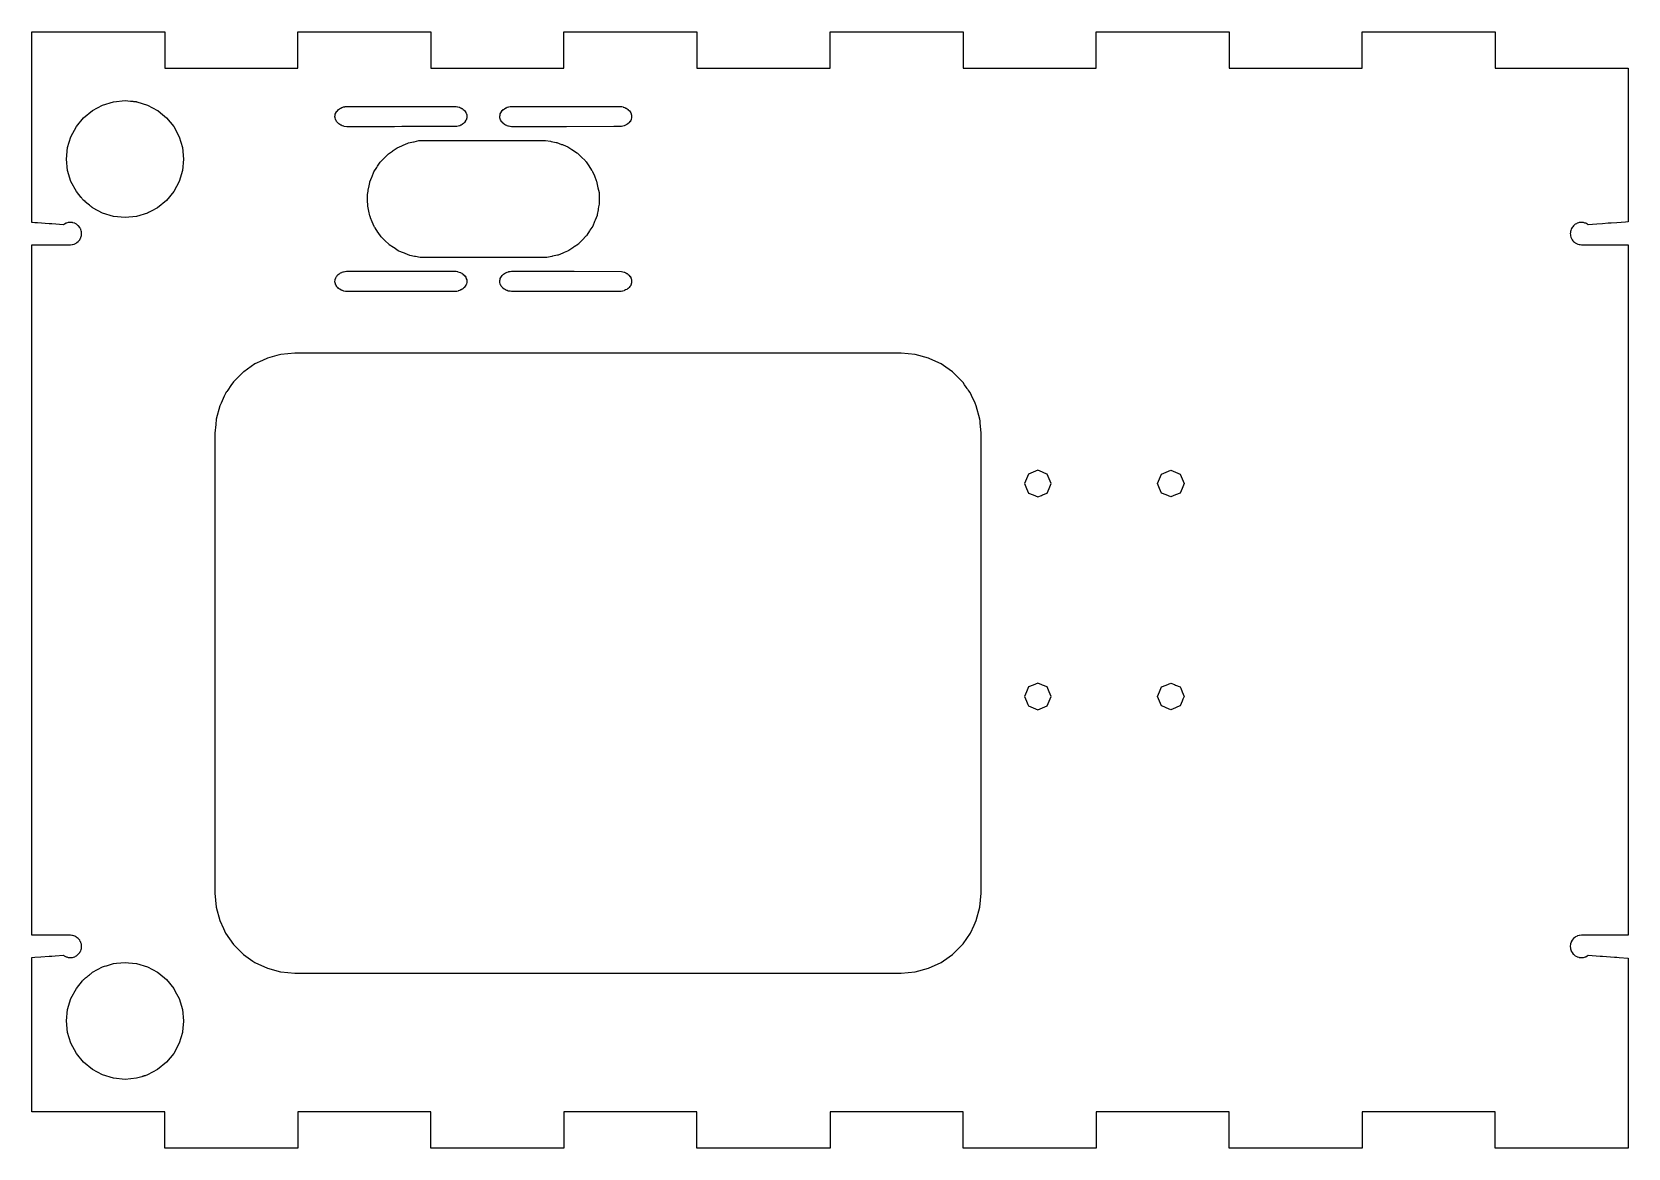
# Model space of a CAD drawing. Header units: millimetres. Extents: x 0 to 300, y 0 to 210.
import ezdxf

# ---------------------------------------------------------------- set-up
doc = ezdxf.new("R2010")
doc.units = ezdxf.units.MM

msp = doc.modelspace()

# ---------------------------------------------------------------- linework, layer by layer
msp.add_line((70.998111, 195.933108), (72.113112, 195.931979))
for points in [[(1.436111, 40.146108), (0.141111, 40.146108), (0.141111, 169.936109), (4.879111, 169.936109), (7.316111, 169.941104), (7.372111, 169.936112), (7.712111, 169.969109), (7.782111, 169.976108), (8.108111, 170.075109), (8.176111, 170.095119), (8.477111, 170.256109), (8.539111, 170.289107), (8.593111, 170.334107), (8.857111, 170.551108), (8.901111, 170.605108), (9.118111, 170.869107), (9.279111, 171.170109), (9.312111, 171.232107), (9.411111, 171.559107), (9.432111, 171.626109), (9.465111, 171.966108), (9.472111, 172.036108), (9.438111, 172.375107), (9.432111, 172.445107), (9.411111, 172.513108), (9.312111, 172.839109), (9.279111, 172.901107), (9.118111, 173.202109), (8.901111, 173.466108), (8.857111, 173.520108), (8.593111, 173.737109), (8.539111, 173.782109), (8.238111, 173.943108), (8.176111, 173.976109), (7.849111, 174.075107), (7.782111, 174.095116), (7.442111, 174.129107), (7.372111, 174.136106), (7.032111, 174.102107), (6.962111, 174.095108), (6.636111, 173.996107), (6.568111, 173.976097), (6.267111, 173.815107), (6.205111, 173.782109), (6.120111, 173.712107), (6.102111, 173.697121), (3.866111, 173.857107), (3.405111, 173.890107), (1.169111, 174.050107), (0.708111, 174.083108), (0.247111, 174.116108), (0.141111, 174.123107), (0.141111, 209.941107), (25.141111, 209.941107), (25.141111, 203.139107), (50.14111, 203.139107), (50.14111, 209.941107), (75.141111, 209.941107), (75.141111, 203.139107), (100.141112, 203.139107), (100.141112, 209.941107), (125.14111, 209.941107), (125.14111, 203.139107), (150.141111, 203.139107), (150.141111, 209.941107), (175.141111, 209.941107), (175.141111, 203.139107), (200.141112, 203.139107), (200.141112, 209.941107), (225.14111, 209.941107), (225.14111, 203.139107), (250.141111, 203.139107), (250.141111, 209.941107), (275.141112, 209.941107), (275.141112, 203.139107), (300.141101, 203.139107), (300.141101, 174.230109), (299.641116, 174.195108), (298.036119, 174.080108), (296.9431, 174.002107), (296.38811, 173.962108), (295.339118, 173.887107), (294.2461, 173.809107), (292.642118, 173.695109), (292.600123, 173.729108), (292.539107, 173.779109), (292.392097, 173.858109), (292.176113, 173.973109), (292.016121, 174.022108), (291.782102, 174.093107), (291.616099, 174.109109), (291.372118, 174.133098), (291.206115, 174.117107), (290.962106, 174.093118), (290.803102, 174.044107), (290.568123, 173.973109), (290.421114, 173.895108), (290.205112, 173.779109), (290.076111, 173.673109), (289.88711, 173.518107), (289.732111, 173.329109), (289.626111, 173.200108), (289.510112, 172.984109), (289.432111, 172.837108), (289.36111, 172.602107), (289.31211, 172.443109), (289.288122, 172.199108), (289.272108, 172.033108), (289.2961, 171.789107), (289.312113, 171.623106), (289.383112, 171.389107), (289.432111, 171.229107), (289.510112, 171.082109), (289.626111, 170.866107), (289.78111, 170.677109), (289.88711, 170.548108), (290.076111, 170.393109), (290.205112, 170.287109), (290.352111, 170.208109), (290.568123, 170.093109), (290.728115, 170.044107), (290.962106, 169.973108), (291.128109, 169.957106), (291.372118, 169.93312), (291.394131, 169.935084), (291.427123, 169.938099), (293.177099, 169.933112), (300.141101, 169.933109), (300.141101, 40.149108), (291.428111, 40.149108), (291.382109, 40.147979)], [(19.787111, 196.830109), (19.832111, 196.81611), (19.877111, 196.802109), (21.850111, 196.204109), (23.752111, 195.187107), (23.806111, 195.143108), (24.299111, 194.739107), (25.419111, 193.819108), (26.787111, 192.152109), (27.804111, 190.251108), (28.430111, 188.187107), (28.641111, 186.041109), (28.430111, 183.895108), (27.804111, 181.832109), (26.787111, 179.930109), (25.419111, 178.263107), (23.752111, 176.895108), (22.528111, 176.240107), (22.041111, 175.980107), (22.028112, 175.973108), (21.850111, 175.878109), (19.787111, 175.252109), (17.641111, 175.041108), (15.495111, 175.252109), (13.431111, 175.878109), (11.630111, 176.841107), (11.605112, 176.855106), (11.524111, 176.900109), (11.509111, 176.912103), (11.395111, 177.006109), (11.371111, 177.025102), (11.339111, 177.0511), (11.184111, 177.179108), (11.145111, 177.211109), (10.954111, 177.367108), (10.738111, 177.545108), (10.693111, 177.582107), (10.459111, 177.774109), (10.411111, 177.813109), (10.170111, 178.011108), (10.120111, 178.052109), (9.883111, 178.246108), (9.863111, 178.263098), (9.838111, 178.293107), (9.642111, 178.531108), (9.602111, 178.580107), (9.429111, 178.792107), (9.393111, 178.835109), (8.495111, 179.930109), (7.478111, 181.832109), (6.852111, 183.895108), (6.641111, 186.041109), (6.852111, 188.187107), (7.478111, 190.251108), (8.495111, 192.152109), (9.863111, 193.819108), (11.530111, 195.187107), (13.431111, 196.204109), (15.495111, 196.830109), (17.641111, 197.041106), (18.678111, 196.939109), (18.70011, 196.937133), (18.810111, 196.926101), (18.83511, 196.924134), (18.956111, 196.912114), (18.982112, 196.909117), (19.109111, 196.896098), (19.136111, 196.894134), (19.263111, 196.881098), (19.289112, 196.879134), (19.411111, 196.867114), (19.435111, 196.864116), (19.547111, 196.853101), (19.644111, 196.844104), (19.664112, 196.842131), (19.743111, 196.834094), (19.771111, 196.831116), (19.787111, 196.829979)], [(69.68111, 192.133099), (68.292111, 192.130107), (59.381111, 192.113109), (59.341112, 192.11912), (58.829112, 192.191109), (58.78911, 192.19712), (58.752111, 192.21012), (58.515112, 192.296107), (58.47811, 192.309118), (58.241111, 192.395108), (58.209113, 192.415117), (58.005111, 192.545109), (57.802111, 192.676108), (57.771112, 192.696118), (57.746107, 192.722102), (57.591111, 192.889107), (57.566106, 192.915099), (57.411112, 193.081108), (57.39511, 193.111108), (57.29511, 193.304109), (57.279108, 193.334109), (57.181112, 193.526108), (57.175101, 193.558109), (57.139112, 193.765108), (57.133101, 193.797109), (57.095111, 194.003108), (57.099118, 194.035107), (57.12911, 194.241109), (57.133118, 194.274107), (57.163112, 194.481108), (57.254112, 194.675108), (57.269098, 194.705108), (57.360112, 194.901109), (57.375126, 194.931109), (57.398113, 194.958117), (57.54911, 195.128108), (57.69811, 195.298108), (57.721111, 195.325116), (57.75211, 195.346105), (57.951111, 195.481109), (58.14811, 195.616107), (58.179112, 195.637105), (58.412112, 195.728107), (58.449112, 195.742105), (58.682111, 195.834107), (58.719111, 195.848105), (58.975112, 195.891107), (59.015111, 195.897119), (59.269111, 195.939108), (59.30911, 195.945119), (68.220111, 195.936105), (69.609112, 195.934132), (70.998111, 195.932978)], [(72.113112, 195.932109), (79.909111, 195.923106), (80.158111, 195.862109), (80.197111, 195.853106), (80.44611, 195.790109), (80.48511, 195.781106), (80.70611, 195.673108), (80.741111, 195.656118), (80.962111, 195.547107), (80.997112, 195.529101), (81.178112, 195.380107), (81.207111, 195.357106), (81.387112, 195.207108), (81.415109, 195.184107), (81.545111, 195.003106), (81.565121, 194.974108), (81.693112, 194.793108), (81.713121, 194.765111), (81.78211, 194.564107), (81.793117, 194.533108), (81.860111, 194.332109), (81.871118, 194.301107), (81.876107, 194.093109), (81.877239, 194.061108)], [(99.20511, 192.128118), (93.885112, 192.121119), (93.867106, 192.121116), (90.293111, 192.117108), (90.253112, 192.123119), (89.999112, 192.165108), (89.959113, 192.171119), (89.70511, 192.214107), (89.66811, 192.228106), (89.433112, 192.318109), (89.39611, 192.333095), (89.16311, 192.424109), (88.965112, 192.560109), (88.935112, 192.581106), (88.904112, 192.602107), (88.705112, 192.736108), (88.681123, 192.762101), (88.53111, 192.933108), (88.507122, 192.959101), (88.357112, 193.128107), (88.342098, 193.158107), (88.251112, 193.353108), (88.236098, 193.384108), (88.143111, 193.579109), (88.138116, 193.611107), (88.109112, 193.817107), (88.104117, 193.850107), (88.075113, 194.056107), (88.080108, 194.088108), (88.11711, 194.294108), (88.122106, 194.326109), (88.159111, 194.533108), (88.257112, 194.725109), (88.273114, 194.755106), (88.37111, 194.949109), (88.387112, 194.979109), (88.542111, 195.145107), (88.567116, 195.171099), (88.72211, 195.339109), (88.747115, 195.365102), (88.94911, 195.495107), (88.981111, 195.515117), (89.183112, 195.645108), (89.21511, 195.665118), (89.252112, 195.679105), (89.489111, 195.766108), (89.72611, 195.852107), (89.763112, 195.865118), (90.01911, 195.901109), (90.059112, 195.907121), (90.31511, 195.943107), (90.35511, 195.949118), (95.977112, 195.939116), (99.265111, 195.933096), (100.655112, 195.931132), (102.044111, 195.929131), (110.955111, 195.914123), (110.993112, 195.903102), (111.241112, 195.835109), (111.279111, 195.825118), (111.525112, 195.758107), (111.559112, 195.741118), (111.777111, 195.627108), (111.811111, 195.609102), (112.02911, 195.496106), (112.205113, 195.342109), (112.233109, 195.31812), (112.40711, 195.165108), (112.435107, 195.141119), (112.454103, 195.112109), (112.57711, 194.928109), (112.700111, 194.744108), (112.719104, 194.715107), (112.77911, 194.513107), (112.789101, 194.482107), (112.851111, 194.279108), (112.861102, 194.248108), (112.857102, 194.040108), (112.857111, 194.008107), (112.853103, 193.799107), (112.853112, 193.766107), (112.78511, 193.566107), (112.77512, 193.534109), (112.764105, 193.503107), (112.695113, 193.302108), (112.567111, 193.121108), (112.547101, 193.093111), (112.419111, 192.911109), (112.399101, 192.883112), (112.219111, 192.734108), (112.191114, 192.710119), (112.162111, 192.687106), (111.98111, 192.538107), (111.946112, 192.520101), (111.725112, 192.411107), (111.690111, 192.394117), (111.469111, 192.285109), (111.430111, 192.275118), (111.181112, 192.213108), (110.933112, 192.150108), (110.895111, 192.141105), (109.505112, 192.139132), (100.595111, 192.129116), (99.20511, 192.127979)], [(81.881111, 193.821109), (81.820112, 193.617107), (81.811109, 193.585109), (81.801121, 193.554107), (81.741112, 193.352106), (81.722118, 193.323108), (81.599112, 193.139108), (81.580118, 193.110107), (81.45911, 192.926109), (81.431113, 192.90212), (81.255111, 192.749108), (81.227115, 192.725119), (81.053111, 192.571107), (81.019111, 192.553107), (80.801112, 192.438107), (80.767112, 192.421117), (80.551111, 192.307108), (80.51211, 192.296101), (80.265112, 192.229108), (80.226112, 192.218101), (79.981112, 192.152109), (78.59211, 192.149117), (70.601112, 192.134095), (69.68111, 192.13298)], [(81.877112, 194.061108), (81.880104, 193.853107), (81.881241, 193.821109)], [(63.23411, 178.568107), (63.222116, 179.505107), (63.249119, 179.649108), (63.42211, 180.569108), (63.449118, 180.713109), (63.622112, 181.636108), (63.677112, 181.771109), (64.027112, 182.640108), (64.08111, 182.776108), (64.431111, 183.646109), (64.942111, 184.431107), (65.022112, 184.553109), (65.102111, 184.676107), (65.613111, 185.461108), (66.27011, 186.130108), (66.372111, 186.235108), (66.474112, 186.339107), (67.12911, 187.011109), (67.90311, 187.539108), (68.023111, 187.621107), (68.797111, 188.152108), (68.918111, 188.234108), (69.07611, 188.302107), (69.78111, 188.603108), (69.915112, 188.660108), (70.777112, 189.028109), (70.911111, 189.086109), (71.82811, 189.277108), (71.971112, 189.307108), (72.890112, 189.501108), (73.033111, 189.531108), (83.271112, 189.542115), (84.866111, 189.544082), (86.462111, 189.545236)], [(86.462111, 189.545106), (92.455111, 189.551118), (92.477096, 189.551109), (96.700112, 189.554101), (97.62111, 189.381107), (97.764112, 189.354098), (98.68511, 189.181108), (98.829111, 189.154099), (99.699112, 188.805109), (99.835112, 188.750109), (99.971112, 188.696109), (100.84111, 188.348109), (101.626111, 187.835108), (101.748111, 187.755109), (102.533112, 187.243107), (102.656113, 187.164108), (103.325112, 186.507108), (103.43011, 186.405108), (104.099112, 185.750109), (104.20411, 185.648109), (104.286112, 185.527109), (104.816112, 184.753109), (105.345112, 183.980108), (105.427111, 183.859108), (105.484112, 183.725109), (105.853112, 182.864108), (106.221113, 182.001109), (106.27811, 181.866108), (106.47211, 180.949109), (106.53211, 180.663107), (106.72611, 179.746108), (106.735113, 178.809108), (106.736242, 178.663109)], [(85.10511, 167.541109), (83.50911, 167.539133), (80.416112, 167.536117), (80.35811, 167.536108), (73.272111, 167.530108), (73.12811, 167.557117), (72.207112, 167.730108), (72.06411, 167.757116), (71.143111, 167.930107), (70.273111, 168.279109), (70.137111, 168.334108), (70.001111, 168.388109), (69.13111, 168.738107), (69.008112, 168.818108), (68.223111, 169.329108), (68.101112, 169.409107), (67.31611, 169.921109), (67.212112, 170.023107), (66.54211, 170.679107), (66.438111, 170.782107), (65.76811, 171.436109), (65.238111, 172.210109), (65.155112, 172.331109), (64.627111, 173.104107), (64.545112, 173.225107), (64.487112, 173.359109), (64.119111, 174.221109), (63.784111, 175.006107), (63.75111, 175.084108), (63.693111, 175.218107), (63.663111, 175.361109), (63.47011, 176.278108), (63.276111, 177.195107), (63.24611, 177.338106), (63.237107, 178.275107), (63.235135, 178.422108), (63.233983, 178.568107)], [(106.74711, 177.579107), (106.657112, 177.093106), (106.576111, 176.658109), (106.549103, 176.515107), (106.376112, 175.592108), (106.349103, 175.448109), (106.00011, 174.580107), (105.945111, 174.444107), (105.89111, 174.308109), (105.541112, 173.438109), (105.02911, 172.653107), (104.950111, 172.531108), (104.436111, 171.746107), (104.356112, 171.623106), (104.254111, 171.519107), (103.59911, 170.847108), (102.943113, 170.178109), (102.841112, 170.073108), (102.067112, 169.545107), (101.946112, 169.463107), (101.826111, 169.380109), (101.052111, 168.850109), (100.82911, 168.755108), (100.19111, 168.482108), (100.056112, 168.424109), (99.92211, 168.367109), (99.061112, 167.999108), (98.91811, 167.969108), (97.99911, 167.777109), (97.856111, 167.747109), (96.939112, 167.553109), (86.701111, 167.542102), (85.10511, 167.540979)], [(106.736112, 178.663109), (106.746102, 177.725106), (106.74724, 177.579107)], [(76.886111, 161.167101), (76.859102, 161.167101), (69.68711, 161.15409), (60.77611, 161.136093), (59.387111, 161.133107), (59.347112, 161.139118), (59.091111, 161.175107), (59.051111, 161.180102), (58.79511, 161.215106), (58.758111, 161.228117), (58.519111, 161.312109), (58.482112, 161.326107), (58.35711, 161.371108), (58.24511, 161.412109), (58.213112, 161.432118), (58.00911, 161.562107), (57.977112, 161.582117), (57.775111, 161.711109), (57.617112, 161.877107), (57.593123, 161.903099), (57.568107, 161.9291), (57.411112, 162.095106), (57.39511, 162.125107), (57.29511, 162.317108), (57.279108, 162.347108), (57.179112, 162.540109), (57.1731, 162.572107), (57.137111, 162.778107), (57.09911, 162.983107), (57.093099, 163.015108), (57.097117, 163.047107), (57.125108, 163.255107), (57.129119, 163.287109), (57.157107, 163.493108), (57.171111, 163.524108), (57.263112, 163.719109), (57.27711, 163.749106), (57.367111, 163.944108), (57.51611, 164.116108), (57.539111, 164.143117), (57.689112, 164.313108), (57.713101, 164.340116), (57.910112, 164.475109), (57.941112, 164.496106), (58.138111, 164.632109), (58.16911, 164.653106), (58.40211, 164.746107), (58.439112, 164.760105), (58.67111, 164.852107), (58.707111, 164.866105), (58.963112, 164.909107), (59.003111, 164.916107), (59.257111, 164.959109), (59.29711, 164.96512), (59.78711, 164.965109), (60.686112, 164.96398)], [(60.686112, 164.964107), (69.597112, 164.954116), (78.508112, 164.946121), (78.935112, 164.944978)], [(81.87911, 162.847107), (81.869119, 162.815109), (81.809111, 162.613108), (81.750112, 162.411108), (81.741109, 162.380108), (81.722118, 162.351107), (81.601113, 162.165109), (81.582119, 162.137112), (81.461111, 161.952107), (81.434102, 161.929106), (81.25911, 161.775109), (81.232102, 161.75112), (81.057112, 161.596106), (81.02311, 161.578101), (80.807112, 161.463106), (80.773112, 161.445101), (80.555113, 161.330109), (80.517111, 161.319102), (80.271112, 161.252109), (80.233111, 161.241102), (79.987112, 161.173109), (78.59811, 161.171133), (76.927112, 161.168116), (76.886111, 161.166979)], [(78.935112, 164.945108), (78.996111, 164.945108), (79.897111, 164.943979)], [(79.897111, 164.944109), (80.14611, 164.884108), (80.185111, 164.874118), (80.434113, 164.813107), (80.47311, 164.804104), (80.696111, 164.696109), (80.731112, 164.679119), (80.952112, 164.571107), (80.98711, 164.554117), (81.015107, 164.531107), (81.197112, 164.381106), (81.225108, 164.358105), (81.40711, 164.210108), (81.53711, 164.029107), (81.55712, 164.000106), (81.687111, 163.821107), (81.707121, 163.792109), (81.77611, 163.592109), (81.787117, 163.560108), (81.856112, 163.360108), (81.867118, 163.328107), (81.872105, 163.121108), (81.87324, 163.088108)], [(81.87311, 163.088108), (81.878105, 162.879108), (81.87924, 162.847107)], [(90.307112, 161.135108), (90.26711, 161.141119), (90.011112, 161.181107), (89.97111, 161.188106), (89.71711, 161.228108), (89.68011, 161.242107), (89.445113, 161.332107), (89.40811, 161.346105), (89.173112, 161.436109), (89.14211, 161.457106), (88.94311, 161.591108), (88.91211, 161.612106), (88.71311, 161.744107), (88.689121, 161.771115), (88.53711, 161.941109), (88.513122, 161.968118), (88.363112, 162.136108), (88.348098, 162.167107), (88.25311, 162.360107), (88.238096, 162.391107), (88.145112, 162.584107), (88.140117, 162.617107), (88.109112, 162.824109), (88.104117, 162.857106), (88.073112, 163.063109), (88.078107, 163.095107), (88.113111, 163.301107), (88.118106, 163.333108), (88.15311, 163.540107), (88.168125, 163.570107), (88.26511, 163.764109), (88.280096, 163.794107), (88.37711, 163.986108), (88.53111, 164.154109), (88.555099, 164.180102), (88.711112, 164.347107), (88.735101, 164.3731), (88.766111, 164.394105), (88.96711, 164.525107), (89.16911, 164.657108), (89.201112, 164.677118), (89.436112, 164.766108), (89.473112, 164.780106), (89.710111, 164.867107), (89.74711, 164.880118), (90.003111, 164.918107), (90.04311, 164.924119), (90.29711, 164.961107), (90.33711, 164.967118), (91.726112, 164.965131), (98.173111, 164.955118), (100.637112, 164.951099), (102.026111, 164.949132), (110.937111, 164.933105), (111.184112, 164.868109), (111.223112, 164.858118), (111.47011, 164.792109), (111.50911, 164.781103), (111.543113, 164.764119), (111.761112, 164.652107), (111.98111, 164.540108), (112.015112, 164.522102), (112.191112, 164.368107), (112.219108, 164.344118), (112.39511, 164.192108), (112.423107, 164.169107), (112.547112, 163.986108), (112.567122, 163.957107), (112.691111, 163.775107), (112.71112, 163.746106), (112.77311, 163.544109), (112.783101, 163.513109), (112.814112, 163.411109), (112.845111, 163.310107), (112.855102, 163.279108), (112.853134, 163.070108), (112.853112, 163.037108), (112.851136, 162.830109), (112.851111, 162.797109), (112.78511, 162.595108), (112.77512, 162.564109), (112.765121, 162.532108), (112.699112, 162.332108), (112.679102, 162.303107), (112.553112, 162.122107), (112.533103, 162.09411), (112.405112, 161.911109), (112.377116, 161.88712), (112.19911, 161.737107), (112.171113, 161.713119), (111.991112, 161.564108), (111.956111, 161.546102), (111.735111, 161.436109), (111.51511, 161.325108), (111.481111, 161.308118), (111.442111, 161.298116), (111.193112, 161.234108), (111.154112, 161.224118), (110.907111, 161.162108), (101.99611, 161.150113), (100.607111, 161.148132), (95.508112, 161.141108), (91.696111, 161.1371), (90.307112, 161.135133)], [(291.382109, 40.148109), (291.032125, 40.116108), (290.962106, 40.109109), (290.636111, 40.010108), (290.568123, 39.990098), (290.267111, 39.829108), (290.205112, 39.795108), (290.151112, 39.751107), (289.88711, 39.534109), (289.842112, 39.480109), (289.626111, 39.216107), (289.465112, 38.915108), (289.432111, 38.853107), (289.333111, 38.526107), (289.312113, 38.459108), (289.27911, 38.119109), (289.272111, 38.049107), (289.30611, 37.710107), (289.312122, 37.640107), (289.333108, 37.572109), (289.432111, 37.246108), (289.465112, 37.184107), (289.626111, 36.883108), (289.842112, 36.619106), (289.88711, 36.564107), (290.151112, 36.348108), (290.205112, 36.303108), (290.506119, 36.142108), (290.568123, 36.109108), (290.895106, 36.010107), (290.962106, 35.990098), (291.302099, 35.956107), (291.372118, 35.949108), (291.712111, 35.983107), (291.782102, 35.990106), (292.108097, 36.089107), (292.176113, 36.109117), (292.477103, 36.270108), (292.539107, 36.303108), (292.624112, 36.373107), (292.642175, 36.388093), (294.878108, 36.228107), (295.339118, 36.195107), (297.575109, 36.035107), (298.036119, 36.002106), (298.4971, 35.969109), (300.141101, 35.852108), (300.141101, 0.141108), (275.141112, 0.141108), (275.141112, 6.943108), (250.141111, 6.943108), (250.141111, 0.141108), (225.14111, 0.141108), (225.14111, 6.943108), (200.141112, 6.943108), (200.141112, 0.141108), (175.141111, 0.141108), (175.141111, 6.943108), (150.141111, 6.943108), (150.141111, 0.141108), (125.14111, 0.141108), (125.14111, 6.943108), (100.141112, 6.943108), (100.141112, 0.141108), (75.141111, 0.141108), (75.141111, 6.943108), (50.14111, 6.943108), (50.14111, 0.141108), (25.141111, 0.141108), (25.141111, 6.943108), (0.141111, 6.943108), (0.141111, 35.959107), (0.708111, 35.999106), (1.800111, 36.078109), (3.405111, 36.192107), (3.908111, 36.228107), (4.498111, 36.270108), (6.102111, 36.385107), (6.144111, 36.351108), (6.205111, 36.300108), (6.352111, 36.222107), (6.568111, 36.106108), (6.728111, 36.058108), (6.962111, 35.987106), (7.128111, 35.971104), (7.372111, 35.947118), (7.538111, 35.963109), (7.782111, 35.987098), (7.941111, 36.035107), (8.176111, 36.106108), (8.323111, 36.185108), (8.539111, 36.300108), (8.668111, 36.406108), (8.857111, 36.562109), (9.012111, 36.751107), (9.118111, 36.880108), (9.233111, 37.096107), (9.312111, 37.243108), (9.383111, 37.477107), (9.432111, 37.637107), (9.456111, 37.881108), (9.472111, 38.047108), (9.448111, 38.290107), (9.432111, 38.456108), (9.361111, 38.691109), (9.312111, 38.850107), (9.233111, 38.997108), (9.118111, 39.213107), (8.963111, 39.403107), (8.857111, 39.531109), (8.668111, 39.687107), (8.539111, 39.793107), (8.392111, 39.871108), (8.176111, 39.987107), (8.016111, 40.035107), (7.782111, 40.106109), (7.616111, 40.122111), (7.372111, 40.147113), (7.349111, 40.144116), (7.316111, 40.147099), (2.627111, 40.147107), (1.436111, 40.145978)]]:
    msp.add_lwpolyline(points)
for points in [[(36.155111, 41.396107), (36.55211, 40.545108), (38.05211, 38.401108), (39.902111, 36.551108), (41.691112, 35.299108), (42.044112, 35.051108), (44.412112, 33.947108), (46.85711, 33.291094), (46.938111, 33.269109), (49.544111, 33.043108), (163.542111, 33.043108), (166.148112, 33.269109), (168.67411, 33.947108), (171.04211, 35.051108), (171.484112, 35.360107), (173.184112, 36.551108), (175.034112, 38.401108), (175.141111, 38.554107), (176.534112, 40.545108), (177.229113, 42.033108), (177.638112, 42.911107), (178.316111, 45.437109), (178.542112, 48.041108), (178.542112, 134.545106), (178.374111, 136.482108), (178.344108, 136.826108), (178.316111, 137.147108), (177.64011, 139.673107), (177.402112, 140.181107), (176.804106, 141.465116), (176.792111, 141.491109), (176.74811, 141.585109), (176.71811, 141.649108), (176.63011, 141.839109), (176.534112, 142.041106), (176.46411, 142.145108), (176.23411, 142.471109), (176.124111, 142.629108), (176.084112, 142.685106), (176.000111, 142.805107), (175.914112, 142.929107), (175.74411, 143.171107), (175.426111, 143.625107), (175.141111, 144.031109), (175.034112, 144.183108), (174.644112, 144.575109), (173.368112, 145.851106), (173.184112, 146.035107), (171.908112, 146.927107), (171.04211, 147.535107), (168.926112, 148.521109), (168.67411, 148.637108), (166.148112, 149.315108), (163.542111, 149.541108), (49.546112, 149.541108), (46.938111, 149.315108), (46.176111, 149.111109), (44.412112, 148.637108), (43.494111, 148.209107), (42.044112, 147.535107), (39.958112, 146.073108), (39.902111, 146.035107), (38.99211, 145.123109), (38.05211, 144.183108), (37.546111, 143.461108), (36.964112, 142.629108), (36.77011, 142.351108), (36.662101, 142.197108), (36.638112, 142.163108), (36.586101, 142.087106), (36.576099, 142.073108), (36.552099, 142.041106), (36.52811, 141.989107), (36.284111, 141.465108), (35.686111, 140.181107), (35.448111, 139.673107), (34.770111, 137.147108), (34.682111, 136.124109), (34.544111, 134.541107), (34.544111, 48.043109), (34.770111, 45.437109), (35.448111, 42.911107)], [(187.051112, 125.917107), (186.689111, 125.041107), (187.058111, 124.149107), (187.421111, 123.273109), (188.313111, 122.904109), (189.189112, 122.541109), (189.899112, 122.835108), (190.064111, 122.904109), (190.956111, 123.273109), (191.319111, 124.149107), (191.689113, 125.041107), (191.32611, 125.917107), (190.956111, 126.809107), (190.431113, 127.026108), (190.081112, 127.172107), (189.189112, 127.541107), (188.29611, 127.172107), (187.421111, 126.809107)], [(214.18911, 122.541109), (213.313112, 122.904109), (212.421112, 123.273109), (212.058112, 124.149107), (211.689112, 125.041107), (212.05111, 125.917107), (212.421112, 126.809107), (213.296111, 127.172107), (214.18911, 127.541107), (215.081113, 127.172107), (215.956112, 126.809107), (216.326111, 125.917107), (216.689111, 125.041107), (216.319112, 124.149107), (215.956112, 123.273109), (215.064112, 122.904109)], [(191.32611, 85.917108), (190.956111, 86.809108), (190.081112, 87.172108), (189.935113, 87.232109), (189.189112, 87.541108), (188.29611, 87.172108), (187.421111, 86.809108), (187.051112, 85.917108), (186.689111, 85.041108), (187.058111, 84.149108), (187.330111, 83.493107), (187.421111, 83.273107), (188.313111, 82.904107), (189.189112, 82.541107), (190.064111, 82.904107), (190.956111, 83.273107), (191.319111, 84.149108), (191.689113, 85.041108)], [(214.18911, 82.541107), (213.313112, 82.904107), (212.957111, 83.051108), (212.421112, 83.273107), (212.058112, 84.149108), (211.689112, 85.041108), (212.05111, 85.917108), (212.421112, 86.809108), (213.296111, 87.172108), (214.18911, 87.541108), (214.89911, 87.247109), (215.081113, 87.172108), (215.956112, 86.809108), (216.056112, 86.568108), (216.326111, 85.917108), (216.689111, 85.041108), (216.479112, 84.536108), (216.326111, 84.166109), (215.956112, 83.273107), (215.431111, 83.056109), (215.081113, 82.911109)], [(17.641111, 13.041108), (15.495111, 13.252108), (13.432111, 13.878108), (11.530111, 14.895108), (9.863111, 16.263108), (8.495111, 17.930108), (7.478111, 19.832108), (6.852111, 21.895108), (6.641111, 24.041108), (6.852111, 26.187109), (7.478111, 28.251107), (8.495111, 30.152108), (9.676111, 31.592108), (9.752111, 31.684109), (9.865111, 31.821108), (9.966111, 31.904107), (10.116111, 32.027108), (10.226111, 32.117109), (10.388111, 32.250109), (10.502111, 32.344109), (10.669111, 32.481108), (10.782111, 32.573106), (10.947111, 32.709107), (11.102111, 32.836107), (11.208111, 32.923107), (11.347111, 33.037108), (11.441111, 33.114107), (11.530111, 33.187109), (13.386111, 34.180108), (13.432111, 34.204097), (13.621111, 34.261109), (13.786111, 34.311107), (14.004111, 34.377108), (14.151111, 34.422108), (15.495111, 34.830108), (16.061111, 34.885108), (17.641111, 35.041109), (18.312111, 34.975108), (19.787111, 34.830108), (21.851111, 34.204108), (23.752111, 33.187109), (23.969111, 33.009109), (25.419111, 31.819107), (26.787111, 30.152108), (27.084111, 29.598109), (27.804111, 28.251107), (28.430111, 26.187109), (28.641111, 24.041108), (28.564111, 23.257108), (28.555111, 23.169108), (28.542112, 23.040108), (28.533111, 22.943108), (28.51911, 22.801108), (28.430111, 21.895108), (27.804111, 19.832108), (26.787111, 17.930108), (25.419111, 16.263108), (23.752111, 14.895108), (21.851111, 13.878108), (21.425111, 13.749108), (21.394111, 13.740108), (21.347111, 13.726108), (21.312111, 13.715108), (21.259111, 13.699109), (21.203111, 13.682107), (21.165111, 13.670108), (21.107111, 13.653107), (21.068111, 13.641108), (21.012111, 13.624107), (20.973111, 13.612108), (20.921111, 13.596109), (20.885111, 13.586109), (20.839111, 13.571108), (20.808111, 13.562108), (19.787111, 13.252108)]]:
    msp.add_lwpolyline(points, close=True)

doc.saveas('drawing.dxf')
